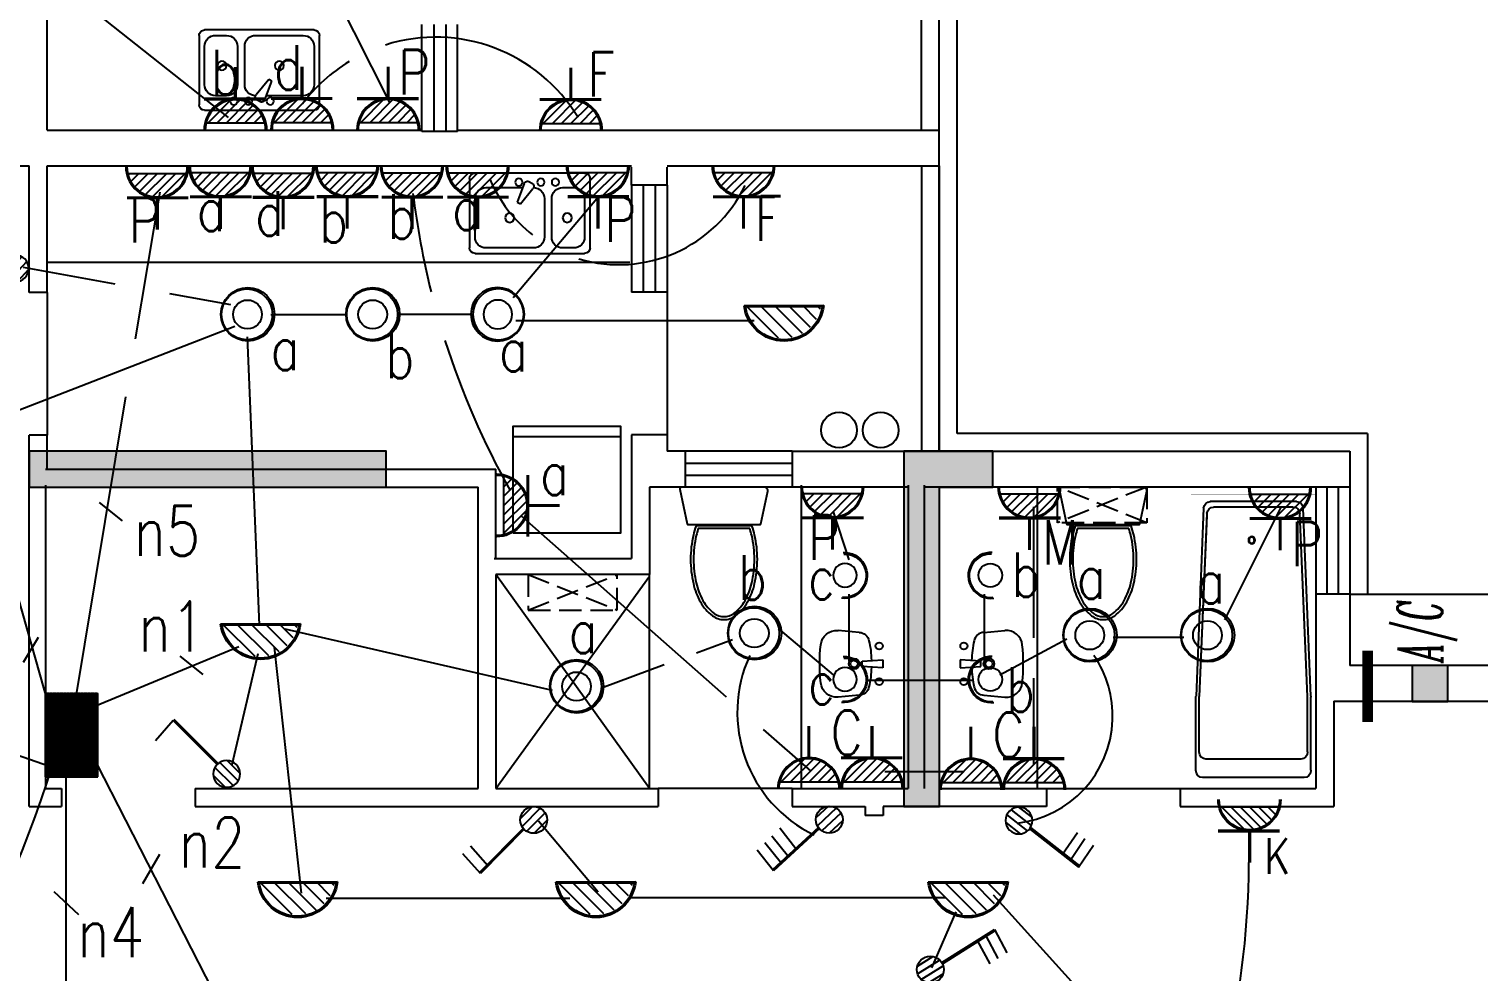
# Model space of a CAD drawing. Extents: x 45735 to 146968, y -75167 to -15767.
# Drawn here: x 112061 to 120187, y -44492 to -39208 of the extents above; entities that cross this region are included whole.
import ezdxf
from ezdxf.enums import TextEntityAlignment as Align

# ---------------------------------------------------------------- set-up
doc = ezdxf.new("R2010")
doc.units = 0
doc.header["$LTSCALE"] = 1000
doc.header["$MEASUREMENT"] = 0
doc.linetypes.add('DASH', pattern=[0.35, 0.25, -0.1])
doc.linetypes.add('DASHED_50', pattern=[0.375, 0.25, -0.125])
doc.layers.get('0').update_dxf_attribs({"linetype": 'CONTINUOUS'})
for name, color, linetype in [('D-1', 4, 'CONTINUOUS'), ('DJ', 4, 'CONTINUOUS'), ('KG1', 4, 'CONTINUOUS'), ('KT', 251, 'CONTINUOUS'), ('WALL', 7, 'CONTINUOUS'), ('WINDOW', 7, 'CONTINUOUS'), ('WINDOW_TEXT', 7, 'CONTINUOUS'), ('WIRE', 1, 'CONTINUOUS'), ('厨卫', 251, 'CONTINUOUS'), ('构造柱', 7, 'CONTINUOUS'), ('柱', 252, 'CONTINUOUS'), ('热水器', 252, 'CONTINUOUS'), ('空调位', 7, 'CONTINUOUS'), ('管道', 6, 'CONTINUOUS')]:
    doc.layers.add(name, color=color, linetype=linetype)
doc.styles.add('_HZTXT', font='txt.shx', dxfattribs={"width": 0.8, "bigfont": 'hztxt.shx'})
doc.styles.add('DIM_FONT', font='wcad.shx', dxfattribs={"width": 0.8})
doc.styles.add('ITALICC', font='italicc.shx', dxfattribs={"width": 0.6})
doc.styles.add('SIMPLEX', font='SIMPLEX.SHX')

# ---------------------------------------------------------------- blocks, each defined once
blk = doc.blocks.new('WC2')
for points in [[(210.5, 207.3, 0.354037), (206.6, 212.2), (24.2, 251, 0.477064), (0, 231.5), (0, -231.5, 0.477064), (12.1, -241.3), (206.6, -199.9, 0.354037), (210.5, -195)], [(218.2, 162.6), (218.2, -150.2, 0.033558), (268.9, -165.5, 0.056391), (405, -180.9, 0.056391), (541, -165.5, 0.070142), (644, -126.1, 0.106098), (721.4, -58.6, 0.162033), (743, 6.2, 0.162033), (721.4, 70.9, 0.106098), (644, 138.4, 0.070142), (541, 177.8, 0.056391), (405, 193.2, 0.056391), (268.9, 177.8, 0.033558)], [(232.4, 150.1), (232.4, -137.8, 0.027675), (272.6, -149.3, 0.056391), (405, -164.3, 0.056391), (537.3, -149.3, 0.070142), (636, -111.6, 0.106098), (708.2, -48.7, 0.162033), (726.4, 6.2, 0.162033), (708.2, 61, 0.106098), (636, 124, 0.070142), (537.3, 161.7, 0.056391), (405, 176.7, 0.056391), (272.6, 161.7, 0.027675)]]:
    blk.add_lwpolyline(points, format="xyb", close=True)
blk = doc.blocks.new('A32')
at = {"layer": 'DJ'}
blk.add_circle((710, -205), 88.3, dxfattribs=at)
for centre, radius, start, end in [((711, -199), 172, 177.5813, 6.8197), ((713, -201), 162, 178.5828, 5.126)]:
    blk.add_arc(centre, radius, start, end, dxfattribs=at)
blk = doc.blocks.new('RSQ')
at = {"layer": '热水器', "linetype": 'DASH', "ltscale": 0.5}
for p, q in [((-250, 0), (250, -200)), ((-250, -200), (250, 0))]:
    blk.add_line(p, q, dxfattribs=at)
blk.add_lwpolyline([(250, 0), (-250, 0), (-250, -200), (250, -200)], close=True, dxfattribs=at)
blk = doc.blocks.new('M_E10')
for p, q in [((-740, -70), (-740, -680)), ((-700, -30), (-302.2, -30)), ((-600, -50), (-300, -50)), ((-300, -50), (694.6, -95.9)), ((-297.8, -30.2), (724.3, -76.1)), ((-640, -90), (-640, -660)), ((730, -135.6), (730, -614.4)), ((760, -115.9), (760, -634.1)), ((-600, -700), (-300, -700)), ((694.6, -654.1), (-300, -700)), ((684.7, -654.2), (-300, -700)), ((724.3, -673.9), (-297.8, -719.8)), ((-700, -720), (-302.2, -720))]:
    blk.add_line(p, q)
at = {"const_width": 1.5}
for points in [[(-800, 0), (800, 0)], [(-800, -750), (-800, 0)], [(800, 0), (800, -750)], [(800, -750), (-800, -750)]]:
    blk.add_lwpolyline(points, dxfattribs=at)
for radius in [20, 16]:
    blk.add_circle((550, -385.5), radius)
for centre, start, end in [((-700, -70), 90, 180), ((-600, -90), 90, 180), ((-302.2, -70), 83.79655, 90), ((720, -115.9), 0, 83.79655), ((690, -135.6), 0, 83.36749), ((690, -614.4), 276.63251, 0), ((-700, -680), 180, 270), ((-600, -660), 180, 270), ((720, -634.1), 276.20345, 0), ((-302.2, -680), 270, 276.20345)]:
    blk.add_arc(centre, 40, start, end)
at = {"width": 0.8, "flags": 9}
for tag in ['XSIZE', 'YSIZE']:
    blk.add_attdef(tag, (0, 0), '', height=0.5, dxfattribs=at)
blk = doc.blocks.new('*X15')
at = {"color": 0}
for p, q in [((-273, -61), (-246, -34)), ((-244, -138), (-140, -34)), ((-198, -198), (-34, -34)), ((-138, -244), (71, -35)), ((-61, -273), (177, -35)), ((41, -277), (283, -36))]:
    blk.add_line(p, q, dxfattribs=at)
blk = doc.blocks.new('K2211')
for p, q in [((-2.94, -0.33), (2.94, -0.35)), ((-2.94, -0.43), (2.94, -0.45))]:
    blk.add_line(p, q)
for radius, start, end in [(2.96, 186.3827, 353.1593), (2.86, 186.615, 352.9271)]:
    blk.add_arc((0, 0), radius, start, end)
at = {"xscale": 0.0098684210526315, "yscale": 0.0098684210526315, "zscale": 0.0098684210526315}
blk.add_blockref('*X15', (0, 0), dxfattribs=at)
blk = doc.blocks.new('吸顶灯')
at = {"layer": 'DJ', "xscale": -76.03200000000001, "yscale": 76.03200000000001, "zscale": 76.03200000000001}
blk.add_blockref('K2211', (-108.6, 374.2), dxfattribs=at)
blk = doc.blocks.new('*X23')
at = {"color": 0}
for p, q in [((42.1112, 32.9931), (42.3612, 33.2431)), ((42.1113, 32.9949), (42.3594, 33.2431)), ((42.1113, 32.9967), (42.3577, 33.2431)), ((42.1113, 32.9984), (42.3559, 33.2431)), ((42.1113, 33.0002), (42.3541, 33.2431)), ((42.1113, 33.002), (42.3524, 33.2431)), ((42.1113, 33.0037), (42.3506, 33.2431)), ((42.1113, 33.0055), (42.3488, 33.2431)), ((42.1113, 33.0073), (42.3471, 33.2431)), ((42.1113, 33.009), (42.3453, 33.2431)), ((42.1113, 33.0108), (42.3435, 33.2431)), ((42.1113, 33.0126), (42.3418, 33.2431)), ((42.1113, 33.0143), (42.34, 33.2431)), ((42.1113, 33.0161), (42.3382, 33.2431)), ((42.1113, 33.0179), (42.3365, 33.2431)), ((42.1113, 33.0196), (42.3347, 33.2431)), ((42.1113, 33.0214), (42.3329, 33.2431)), ((42.1113, 33.0232), (42.3312, 33.2431)), ((42.1113, 33.0249), (42.3294, 33.2431)), ((42.1113, 33.0267), (42.3276, 33.2431)), ((42.1113, 33.0285), (42.3259, 33.2431)), ((42.1113, 33.0303), (42.3241, 33.2431)), ((42.1113, 33.032), (42.3223, 33.2431)), ((42.1113, 33.0338), (42.3206, 33.2431)), ((42.1113, 33.0356), (42.3188, 33.2431)), ((42.1113, 33.0373), (42.317, 33.2431)), ((42.1113, 33.0391), (42.3153, 33.2431)), ((42.1113, 33.0409), (42.3135, 33.2431)), ((42.1113, 33.0426), (42.3117, 33.2431)), ((42.1113, 33.0444), (42.31, 33.2431)), ((42.1113, 33.0462), (42.3082, 33.2431)), ((42.1113, 33.0479), (42.3064, 33.2431)), ((42.1113, 33.0497), (42.3046, 33.2431)), ((42.1113, 33.0515), (42.3029, 33.2431)), ((42.1113, 33.0532), (42.3011, 33.2431)), ((42.1113, 33.055), (42.2993, 33.2431)), ((42.1113, 33.0568), (42.2976, 33.2431)), ((42.1113, 33.0585), (42.2958, 33.2431)), ((42.1113, 33.0603), (42.294, 33.2431)), ((42.1113, 33.0621), (42.2923, 33.2431)), ((42.1113, 33.0638), (42.2905, 33.2431)), ((42.1113, 33.0656), (42.2887, 33.2431)), ((42.1113, 33.0674), (42.287, 33.2431)), ((42.1113, 33.0691), (42.2852, 33.2431)), ((42.1113, 33.0709), (42.2834, 33.2431)), ((42.1113, 33.0727), (42.2817, 33.2431)), ((42.1113, 33.0744), (42.2799, 33.2431)), ((42.1113, 33.0762), (42.2781, 33.2431)), ((42.1113, 33.078), (42.2764, 33.2431)), ((42.1113, 33.0797), (42.2746, 33.2431)), ((42.1113, 33.0815), (42.2728, 33.2431)), ((42.1113, 33.0833), (42.2711, 33.2431)), ((42.1113, 33.0851), (42.2693, 33.2431)), ((42.1113, 33.0868), (42.2675, 33.2431)), ((42.1113, 33.0886), (42.2658, 33.2431)), ((42.1113, 33.0904), (42.264, 33.2431)), ((42.1113, 33.0921), (42.2622, 33.2431)), ((42.1113, 33.0939), (42.2605, 33.2431)), ((42.1113, 33.0957), (42.2587, 33.2431)), ((42.1113, 33.0974), (42.2569, 33.2431)), ((42.1113, 33.0992), (42.2552, 33.2431)), ((42.1113, 33.101), (42.2534, 33.2431)), ((42.1113, 33.1027), (42.2516, 33.2431)), ((42.1113, 33.1045), (42.2498, 33.2431)), ((42.1113, 33.1063), (42.2481, 33.2431)), ((42.1113, 33.108), (42.2463, 33.2431)), ((42.1113, 33.1098), (42.2445, 33.2431)), ((42.1113, 33.1116), (42.2428, 33.2431)), ((42.1113, 33.1133), (42.241, 33.2431)), ((42.1113, 33.1151), (42.2392, 33.2431)), ((42.1113, 33.1169), (42.2375, 33.2431)), ((42.1113, 33.1186), (42.2357, 33.2431)), ((42.1113, 33.1204), (42.2339, 33.2431)), ((42.1113, 33.1222), (42.2322, 33.2431)), ((42.1113, 33.1239), (42.2304, 33.2431)), ((42.1113, 33.1257), (42.2286, 33.2431)), ((42.1113, 33.1275), (42.2269, 33.2431)), ((42.1113, 33.1292), (42.2251, 33.2431)), ((42.1113, 33.131), (42.2233, 33.2431)), ((42.1113, 33.1328), (42.2216, 33.2431)), ((42.1113, 33.1346), (42.2198, 33.2431)), ((42.1113, 33.1363), (42.218, 33.2431)), ((42.1113, 33.1381), (42.2163, 33.2431)), ((42.1113, 33.1399), (42.2145, 33.2431)), ((42.1113, 33.1416), (42.2127, 33.2431)), ((42.1113, 33.1434), (42.211, 33.2431)), ((42.1113, 33.1452), (42.2092, 33.2431)), ((42.1113, 33.1469), (42.2074, 33.2431)), ((42.1113, 33.1487), (42.2057, 33.2431)), ((42.1113, 33.1505), (42.2039, 33.2431)), ((42.1113, 33.1522), (42.2021, 33.2431)), ((42.1113, 33.154), (42.2004, 33.2431)), ((42.1113, 33.1558), (42.1986, 33.2431)), ((42.1113, 33.1575), (42.1968, 33.2431)), ((42.1113, 33.1593), (42.195, 33.2431)), ((42.1113, 33.1611), (42.1933, 33.2431)), ((42.1113, 33.1628), (42.1915, 33.2431)), ((42.1113, 33.1646), (42.1897, 33.2431)), ((42.1113, 33.1664), (42.188, 33.2431)), ((42.1113, 33.1681), (42.1862, 33.2431)), ((42.1113, 33.1699), (42.1844, 33.2431)), ((42.1113, 33.1717), (42.1827, 33.2431)), ((42.1113, 33.1734), (42.1809, 33.2431)), ((42.1113, 33.1752), (42.1791, 33.2431)), ((42.1113, 33.177), (42.1774, 33.2431)), ((42.1113, 33.1787), (42.1756, 33.2431)), ((42.1113, 33.1805), (42.1738, 33.2431)), ((42.1113, 33.1823), (42.1721, 33.2431)), ((42.1113, 33.184), (42.1703, 33.2431)), ((42.1113, 33.1858), (42.1685, 33.2431)), ((42.1113, 33.1876), (42.1668, 33.2431)), ((42.1113, 33.1894), (42.165, 33.2431)), ((42.1113, 33.1911), (42.1632, 33.2431)), ((42.1113, 33.1929), (42.1615, 33.2431)), ((42.1113, 33.1947), (42.1597, 33.2431)), ((42.1113, 33.1964), (42.1579, 33.2431)), ((42.1113, 33.1982), (42.1562, 33.2431)), ((42.1113, 33.2), (42.1544, 33.2431)), ((42.1113, 33.2017), (42.1526, 33.2431)), ((42.1113, 33.2035), (42.1509, 33.2431)), ((42.1113, 33.2053), (42.1491, 33.2431)), ((42.1113, 33.207), (42.1473, 33.2431)), ((42.1113, 33.2088), (42.1455, 33.2431)), ((42.1113, 33.2106), (42.1438, 33.2431)), ((42.1113, 33.2123), (42.142, 33.2431)), ((42.1113, 33.2141), (42.1402, 33.2431)), ((42.1113, 33.2159), (42.1385, 33.2431)), ((42.1113, 33.2176), (42.1367, 33.2431)), ((42.1113, 33.2194), (42.1349, 33.2431)), ((42.1113, 33.2212), (42.1332, 33.2431)), ((42.1113, 33.2229), (42.1314, 33.2431)), ((42.1113, 33.2247), (42.1296, 33.2431)), ((42.1113, 33.2265), (42.1279, 33.2431)), ((42.1113, 33.2282), (42.1261, 33.2431)), ((42.1113, 33.23), (42.1243, 33.2431)), ((42.1113, 33.2318), (42.1226, 33.2431)), ((42.1113, 33.2335), (42.1208, 33.2431)), ((42.1113, 33.2353), (42.119, 33.2431)), ((42.1113, 33.2371), (42.1173, 33.2431)), ((42.1113, 33.2388), (42.1155, 33.2431)), ((42.1113, 33.2406), (42.1137, 33.2431)), ((42.1113, 33.2424), (42.112, 33.2431)), ((42.113, 32.9931), (42.363, 33.2431)), ((42.1148, 32.9931), (42.3648, 33.2431)), ((42.1165, 32.9931), (42.3665, 33.2431)), ((42.1183, 32.9931), (42.3683, 33.2431)), ((42.1201, 32.9931), (42.3701, 33.2431)), ((42.1218, 32.9931), (42.3718, 33.2431)), ((42.1236, 32.9931), (42.3736, 33.2431)), ((42.1254, 32.9931), (42.3754, 33.2431)), ((42.1271, 32.9931), (42.3771, 33.2431)), ((42.1289, 32.9931), (42.3789, 33.2431)), ((42.1307, 32.9931), (42.3807, 33.2431)), ((42.1324, 32.9931), (42.3824, 33.2431)), ((42.1342, 32.9931), (42.3842, 33.2431)), ((42.136, 32.9931), (42.386, 33.2431)), ((42.1377, 32.9931), (42.3877, 33.2431)), ((42.1395, 32.9931), (42.3895, 33.2431)), ((42.1413, 32.9931), (42.3913, 33.2431)), ((42.143, 32.9931), (42.393, 33.2431)), ((42.1448, 32.9931), (42.3948, 33.2431)), ((42.1466, 32.9931), (42.3966, 33.2431)), ((42.1483, 32.9931), (42.3983, 33.2431)), ((42.1501, 32.9931), (42.4001, 33.2431)), ((42.1519, 32.9931), (42.4019, 33.2431)), ((42.1536, 32.9931), (42.4036, 33.2431)), ((42.1554, 32.9931), (42.4054, 33.2431)), ((42.1572, 32.9931), (42.4072, 33.2431)), ((42.1589, 32.9931), (42.4089, 33.2431)), ((42.1607, 32.9931), (42.4107, 33.2431)), ((42.1625, 32.9931), (42.4125, 33.2431)), ((42.1643, 32.9931), (42.4143, 33.2431)), ((42.166, 32.9931), (42.416, 33.2431)), ((42.1678, 32.9931), (42.4178, 33.2431)), ((42.1696, 32.9931), (42.4196, 33.2431)), ((42.1713, 32.9931), (42.4213, 33.2431)), ((42.1731, 32.9931), (42.4231, 33.2431)), ((42.1749, 32.9931), (42.4249, 33.2431)), ((42.1766, 32.9931), (42.4266, 33.2431)), ((42.1784, 32.9931), (42.4284, 33.2431)), ((42.1802, 32.9931), (42.4302, 33.2431)), ((42.1819, 32.9931), (42.4319, 33.2431)), ((42.1837, 32.9931), (42.4337, 33.2431)), ((42.1855, 32.9931), (42.4355, 33.2431)), ((42.1872, 32.9931), (42.4372, 33.2431)), ((42.189, 32.9931), (42.439, 33.2431)), ((42.1908, 32.9931), (42.4408, 33.2431)), ((42.1925, 32.9931), (42.4425, 33.2431)), ((42.1943, 32.9931), (42.4443, 33.2431)), ((42.1961, 32.9931), (42.4461, 33.2431)), ((42.1978, 32.9931), (42.4478, 33.2431)), ((42.1996, 32.9931), (42.4496, 33.2431)), ((42.2014, 32.9931), (42.4514, 33.2431)), ((42.2031, 32.9931), (42.4531, 33.2431)), ((42.2049, 32.9931), (42.4549, 33.2431)), ((42.2067, 32.9931), (42.4567, 33.2431)), ((42.2084, 32.9931), (42.4584, 33.2431)), ((42.2102, 32.9931), (42.4602, 33.2431)), ((42.212, 32.9931), (42.462, 33.2431)), ((42.2137, 32.9931), (42.4637, 33.2431)), ((42.2155, 32.9931), (42.4655, 33.2431)), ((42.2173, 32.9931), (42.4673, 33.2431)), ((42.2191, 32.9931), (42.4691, 33.2431)), ((42.2208, 32.9931), (42.4708, 33.2431)), ((42.2226, 32.9931), (42.4726, 33.2431)), ((42.2244, 32.9931), (42.4744, 33.2431)), ((42.2261, 32.9931), (42.4761, 33.2431)), ((42.2279, 32.9931), (42.4779, 33.2431)), ((42.2297, 32.9931), (42.4797, 33.2431)), ((42.2314, 32.9931), (42.4814, 33.2431)), ((42.2332, 32.9931), (42.4832, 33.2431)), ((42.235, 32.9931), (42.485, 33.2431)), ((42.2367, 32.9931), (42.4867, 33.2431)), ((42.2385, 32.9931), (42.4885, 33.2431)), ((42.2403, 32.9931), (42.4903, 33.2431)), ((42.242, 32.9931), (42.492, 33.2431)), ((42.2438, 32.9931), (42.4938, 33.2431)), ((42.2456, 32.9931), (42.4956, 33.2431)), ((42.2473, 32.9931), (42.4973, 33.2431)), ((42.2491, 32.9931), (42.4991, 33.2431)), ((42.2509, 32.9931), (42.5009, 33.2431)), ((42.2526, 32.9931), (42.5026, 33.2431)), ((42.2544, 32.9931), (42.5044, 33.2431)), ((42.2562, 32.9931), (42.5062, 33.2431)), ((42.2579, 32.9931), (42.5079, 33.2431)), ((42.2597, 32.9931), (42.5097, 33.2431)), ((42.2615, 32.9931), (42.5113, 33.2429)), ((42.2632, 32.9931), (42.5113, 33.2411)), ((42.265, 32.9931), (42.5113, 33.2393)), ((42.2668, 32.9931), (42.5113, 33.2376)), ((42.2685, 32.9931), (42.5113, 33.2358)), ((42.2703, 32.9931), (42.5113, 33.234)), ((42.2721, 32.9931), (42.5113, 33.2323)), ((42.2739, 32.9931), (42.5113, 33.2305)), ((42.2756, 32.9931), (42.5113, 33.2287)), ((42.2774, 32.9931), (42.5113, 33.227)), ((42.2792, 32.9931), (42.5113, 33.2252)), ((42.2809, 32.9931), (42.5113, 33.2234)), ((42.2827, 32.9931), (42.5113, 33.2217)), ((42.2845, 32.9931), (42.5113, 33.2199)), ((42.2862, 32.9931), (42.5113, 33.2181)), ((42.288, 32.9931), (42.5113, 33.2164)), ((42.2898, 32.9931), (42.5113, 33.2146)), ((42.2915, 32.9931), (42.5113, 33.2128)), ((42.2933, 32.9931), (42.5113, 33.211)), ((42.2951, 32.9931), (42.5113, 33.2093)), ((42.2968, 32.9931), (42.5113, 33.2075)), ((42.2986, 32.9931), (42.5113, 33.2057)), ((42.3004, 32.9931), (42.5113, 33.204)), ((42.3021, 32.9931), (42.5113, 33.2022)), ((42.3039, 32.9931), (42.5113, 33.2004)), ((42.3057, 32.9931), (42.5113, 33.1987)), ((42.3074, 32.9931), (42.5113, 33.1969)), ((42.3092, 32.9931), (42.5113, 33.1951)), ((42.311, 32.9931), (42.5113, 33.1934)), ((42.3127, 32.9931), (42.5113, 33.1916)), ((42.3145, 32.9931), (42.5113, 33.1898)), ((42.3163, 32.9931), (42.5113, 33.1881)), ((42.318, 32.9931), (42.5113, 33.1863)), ((42.3198, 32.9931), (42.5113, 33.1845)), ((42.3216, 32.9931), (42.5113, 33.1828)), ((42.3233, 32.9931), (42.5113, 33.181)), ((42.3251, 32.9931), (42.5113, 33.1792)), ((42.3269, 32.9931), (42.5113, 33.1775)), ((42.3287, 32.9931), (42.5113, 33.1757)), ((42.3304, 32.9931), (42.5113, 33.1739)), ((42.3322, 32.9931), (42.5113, 33.1722)), ((42.334, 32.9931), (42.5113, 33.1704)), ((42.3357, 32.9931), (42.5113, 33.1686)), ((42.3375, 32.9931), (42.5113, 33.1669)), ((42.3393, 32.9931), (42.5113, 33.1651)), ((42.341, 32.9931), (42.5113, 33.1633)), ((42.3428, 32.9931), (42.5113, 33.1616)), ((42.3446, 32.9931), (42.5113, 33.1598)), ((42.3463, 32.9931), (42.5113, 33.158)), ((42.3481, 32.9931), (42.5113, 33.1562)), ((42.3499, 32.9931), (42.5113, 33.1545)), ((42.3516, 32.9931), (42.5113, 33.1527)), ((42.3534, 32.9931), (42.5113, 33.1509)), ((42.3552, 32.9931), (42.5113, 33.1492)), ((42.3569, 32.9931), (42.5113, 33.1474)), ((42.3587, 32.9931), (42.5113, 33.1456)), ((42.3605, 32.9931), (42.5113, 33.1439)), ((42.3622, 32.9931), (42.5113, 33.1421)), ((42.364, 32.9931), (42.5113, 33.1403)), ((42.3658, 32.9931), (42.5113, 33.1386)), ((42.3675, 32.9931), (42.5113, 33.1368)), ((42.3693, 32.9931), (42.5113, 33.135)), ((42.3711, 32.9931), (42.5113, 33.1333)), ((42.3728, 32.9931), (42.5113, 33.1315)), ((42.3746, 32.9931), (42.5113, 33.1297)), ((42.3764, 32.9931), (42.5113, 33.128)), ((42.3782, 32.9931), (42.5113, 33.1262)), ((42.3799, 32.9931), (42.5113, 33.1244)), ((42.3817, 32.9931), (42.5113, 33.1227)), ((42.3835, 32.9931), (42.5113, 33.1209)), ((42.3852, 32.9931), (42.5113, 33.1191)), ((42.387, 32.9931), (42.5113, 33.1174)), ((42.3888, 32.9931), (42.5113, 33.1156)), ((42.3905, 32.9931), (42.5113, 33.1138)), ((42.3923, 32.9931), (42.5113, 33.1121)), ((42.3941, 32.9931), (42.5113, 33.1103)), ((42.3958, 32.9931), (42.5113, 33.1085)), ((42.3976, 32.9931), (42.5113, 33.1068)), ((42.3994, 32.9931), (42.5113, 33.105)), ((42.4011, 32.9931), (42.5113, 33.1032)), ((42.4029, 32.9931), (42.5113, 33.1014)), ((42.4047, 32.9931), (42.5113, 33.0997)), ((42.4064, 32.9931), (42.5113, 33.0979)), ((42.4082, 32.9931), (42.5113, 33.0961)), ((42.41, 32.9931), (42.5113, 33.0944)), ((42.4117, 32.9931), (42.5113, 33.0926)), ((42.4135, 32.9931), (42.5113, 33.0908)), ((42.4153, 32.9931), (42.5113, 33.0891)), ((42.417, 32.9931), (42.5113, 33.0873)), ((42.4188, 32.9931), (42.5113, 33.0855)), ((42.4206, 32.9931), (42.5113, 33.0838)), ((42.4223, 32.9931), (42.5113, 33.082)), ((42.4241, 32.9931), (42.5113, 33.0802)), ((42.4259, 32.9931), (42.5113, 33.0785)), ((42.4276, 32.9931), (42.5113, 33.0767)), ((42.4294, 32.9931), (42.5113, 33.0749)), ((42.4312, 32.9931), (42.5113, 33.0732)), ((42.433, 32.9931), (42.5113, 33.0714)), ((42.4347, 32.9931), (42.5113, 33.0696)), ((42.4365, 32.9931), (42.5113, 33.0679)), ((42.4383, 32.9931), (42.5113, 33.0661)), ((42.44, 32.9931), (42.5113, 33.0643)), ((42.4418, 32.9931), (42.5113, 33.0626)), ((42.4436, 32.9931), (42.5113, 33.0608)), ((42.4453, 32.9931), (42.5113, 33.059)), ((42.4471, 32.9931), (42.5113, 33.0573)), ((42.4489, 32.9931), (42.5113, 33.0555)), ((42.4506, 32.9931), (42.5113, 33.0537)), ((42.4524, 32.9931), (42.5113, 33.0519)), ((42.4542, 32.9931), (42.5113, 33.0502)), ((42.4559, 32.9931), (42.5113, 33.0484)), ((42.4577, 32.9931), (42.5113, 33.0466)), ((42.4595, 32.9931), (42.5113, 33.0449)), ((42.4612, 32.9931), (42.5113, 33.0431)), ((42.463, 32.9931), (42.5113, 33.0413)), ((42.4648, 32.9931), (42.5113, 33.0396)), ((42.4665, 32.9931), (42.5113, 33.0378)), ((42.4683, 32.9931), (42.5113, 33.036)), ((42.4701, 32.9931), (42.5113, 33.0343)), ((42.4718, 32.9931), (42.5113, 33.0325)), ((42.4736, 32.9931), (42.5113, 33.0307)), ((42.4754, 32.9931), (42.5113, 33.029)), ((42.4771, 32.9931), (42.5113, 33.0272)), ((42.4789, 32.9931), (42.5113, 33.0254)), ((42.4807, 32.9931), (42.5113, 33.0237)), ((42.4824, 32.9931), (42.5113, 33.0219)), ((42.4842, 32.9931), (42.5113, 33.0201)), ((42.486, 32.9931), (42.5113, 33.0184)), ((42.4878, 32.9931), (42.5113, 33.0166)), ((42.4895, 32.9931), (42.5113, 33.0148)), ((42.4913, 32.9931), (42.5113, 33.0131)), ((42.4931, 32.9931), (42.5113, 33.0113)), ((42.4948, 32.9931), (42.5113, 33.0095)), ((42.4966, 32.9931), (42.5113, 33.0078)), ((42.4984, 32.9931), (42.5113, 33.006)), ((42.5001, 32.9931), (42.5113, 33.0042)), ((42.5019, 32.9931), (42.5113, 33.0025)), ((42.5037, 32.9931), (42.5113, 33.0007)), ((42.5054, 32.9931), (42.5113, 32.9989)), ((42.5072, 32.9931), (42.5113, 32.9971)), ((42.509, 32.9931), (42.5113, 32.9954))]:
    blk.add_line(p, q, dxfattribs=at)
blk = doc.blocks.new('A8')
at = {"layer": 'DJ'}
for p, q in [((390, -308), (1326, -308)), ((390, -308), (390, -893)), ((1326, -308), (1326, -893)), ((390, -893), (1326, -893))]:
    blk.add_line(p, q, dxfattribs=at)
blk.add_solid([(390, -893), (390, -308), (1326, -893), (1326, -308)], dxfattribs=at)
at = {"layer": 'DJ', "xscale": 2340, "yscale": 2340, "zscale": 2340}
blk.add_blockref('*X23', (-98150, -78097), dxfattribs=at)
blk = doc.blocks.new('配电箱')
at = {"layer": 'DJ', "xscale": 0.5, "yscale": 0.5, "zscale": 0.5, "rotation": 180}
blk.add_blockref('A8', (379.9, -625.6), dxfattribs=at)
blk = doc.blocks.new('*X30')
at = {"color": 0}
for p, q in [((-100, 254), (-4, 350)), ((-85, 198), (52, 335)), ((-49, 163), (87, 299)), ((9, 150), (100, 241))]:
    blk.add_line(p, q, dxfattribs=at)
blk = doc.blocks.new('K2362')
for p, q in [((0.7, 1.68), (3.94, 4.92)), ((0.77, 1.61), (4.01, 4.85)), ((3.38, 4.36), (4.66, 2.9)), ((3.94, 4.92), (5.22, 3.46))]:
    blk.add_line(p, q)
blk.add_circle((0, 0.99), 0.987)
at = {"xscale": 0.0098684210526315, "yscale": 0.0098684210526315, "zscale": 0.0098684210526315}
blk.add_blockref('*X30', (0, -1.48), dxfattribs=at)
blk = doc.blocks.new('双极开关')
at = {"layer": 'DJ', "xscale": 76.142592, "yscale": 76.142592, "zscale": 76.142592}
blk.add_blockref('K2362', (-256.8, -41.2), dxfattribs=at)
blk = doc.blocks.new('*X27')
at = {"color": 0}
for p, q in [((-100, 254), (-4, 350)), ((-85, 198), (52, 335)), ((-49, 163), (87, 299)), ((9, 150), (100, 241))]:
    blk.add_line(p, q, dxfattribs=at)
blk = doc.blocks.new('K2361')
for p, q in [((0.63, 1.76), (3.86, 4.99)), ((0.7, 1.68), (3.94, 4.92)), ((3.94, 4.92), (5.24, 3.43))]:
    blk.add_line(p, q)
blk.add_circle((0, 0.99), 0.987)
at = {"xscale": 0.0098684210526315, "yscale": 0.0098684210526315, "zscale": 0.0098684210526315}
blk.add_blockref('*X27', (0, -1.48), dxfattribs=at)
blk = doc.blocks.new('单极开关')
at = {"layer": 'DJ', "xscale": -76.142592, "yscale": 76.142592, "zscale": 76.142592, "rotation": 180.0000000000094}
blk.add_blockref('K2361', (-170.4, 89.8), dxfattribs=at)
blk = doc.blocks.new('1')
at = {"layer": 'D-1'}
blk.add_circle((-9.3, -35), 80.7, dxfattribs=at)
at = {"layer": 'KG1'}
for centre, radius in [((-8.1, -34.4), 150), ((-12.5, -34.9), 142.5)]:
    blk.add_circle(centre, radius, dxfattribs=at)
blk = doc.blocks.new('*X18')
at = {"color": 0}
for p, q in [((-263, -529), (-33, -299)), ((-229, -406), (-188, -365)), ((-175, -529), (53, -301)), ((-87, -529), (121, -321)), ((2, -529), (178, -353)), ((90, -529), (224, -394)), ((179, -529), (262, -445)), ((267, -529), (289, -507))]:
    blk.add_line(p, q, dxfattribs=at)
blk = doc.blocks.new('K2303')
for p, q in [((-0.03, -2.63), (-0.03, 0.03)), ((0.07, -2.63), (0.07, 0.03)), ((-2.57, -4.69), (2.62, -4.69))]:
    blk.add_line(p, q)
for radius in [2.66, 2.56]:
    blk.add_arc((0.02, -5.3), radius, 0, 180)
at = {"xscale": 0.00888157894736835, "yscale": 0.00888157894736835, "zscale": 0.00888157894736835}
blk.add_blockref('*X18', (0, 0), dxfattribs=at)
blk = doc.blocks.new('*X20')
at = {"color": 0}
for p, q in [((-263, -529), (-33, -299)), ((-229, -406), (-188, -365)), ((-175, -529), (53, -301)), ((-87, -529), (121, -321)), ((2, -529), (178, -353)), ((90, -529), (224, -394)), ((179, -529), (262, -445)), ((267, -529), (289, -507))]:
    blk.add_line(p, q, dxfattribs=at)
blk = doc.blocks.new('K2307')
for p, q in [((-0.03, -2.63), (-0.03, 0.03)), ((0.07, -2.63), (0.07, 0.03)), ((-2.62, -2.6), (2.57, -2.6)), ((-2.62, -2.7), (2.57, -2.7)), ((-2.57, -4.69), (2.62, -4.69))]:
    blk.add_line(p, q)
for radius in [2.66, 2.56]:
    blk.add_arc((0.02, -5.3), radius, 0, 180)
at = {"xscale": 0.00888157894736835, "yscale": 0.00888157894736835, "zscale": 0.00888157894736835}
blk.add_blockref('*X20', (0, 0), dxfattribs=at)
blk = doc.blocks.new('插座')
at = {"layer": 'DJ', "xscale": 66.096, "yscale": 66.096, "zscale": 66.096, "rotation": 270}
for name, p in [('K2303', (-175.4, 269.9)), ('K2307', (-174.7, -84.1))]:
    blk.add_blockref(name, p, dxfattribs=at)
blk = doc.blocks.new('*X37')
at = {"color": 0}
for p, q in [((-100, 254), (-4, 350)), ((-85, 198), (52, 335)), ((-49, 163), (87, 299)), ((9, 150), (100, 241))]:
    blk.add_line(p, q, dxfattribs=at)
blk = doc.blocks.new('K2363')
for p, q in [((0.7, 1.68), (3.94, 4.92)), ((0.77, 1.61), (4.01, 4.85)), ((3.38, 4.36), (4.66, 2.9)), ((3.94, 4.92), (5.22, 3.46)), ((2.89, 3.85), (4.17, 2.38))]:
    blk.add_line(p, q)
blk.add_circle((0, 0.99), 0.987)
at = {"xscale": 0.0098684210526315, "yscale": 0.0098684210526315, "zscale": 0.0098684210526315}
blk.add_blockref('*X37', (0, -1.48), dxfattribs=at)
blk = doc.blocks.new('A$C7D561DB7')
at = {"layer": 'DJ', "xscale": 76.142592, "yscale": 76.142592, "zscale": 76.142592}
blk.add_blockref('K2363', (75.1, 0), dxfattribs=at)
blk = doc.blocks.new('A$C38657A69')
at = {"layer": 'WIRE', "xscale": -1, "rotation": 85.80993442873107}
blk.add_blockref('A$C7D561DB7', (401.2, 451.8), dxfattribs=at)
blk = doc.blocks.new('11')
at = {"layer": 'DJ'}
blk.add_line((36.8, 164), (140.3, 60.6), dxfattribs=at)
at = {"layer": 'WIRE', "rotation": 359.6173720764896}
blk.add_blockref('A$C38657A69', (-101.3, -49.6), dxfattribs=at)
blk = doc.blocks.new('A$C57C41BBE')
at = {"layer": 'WIRE', "rotation": 276.9577237486759}
blk.add_blockref('11', (49.6, 255.3), dxfattribs=at)
blk = doc.blocks.new('A$C306B6713')
at = {"layer": 'WIRE', "xscale": -1, "rotation": 346.7233342377823}
blk.add_blockref('A$C38657A69', (299.3, -23.9), dxfattribs=at)
blk = doc.blocks.new('M_E29JIV')
at = {"color": 0, "linetype": 'ByBlock'}
for p, q in [((30.7, 337.5), (419.3, 337.5)), ((0, -306.8), (0, 306.8)), ((81.8, 245.5), (81.8, 40)), ((358, 306.8), (143.2, 306.8)), ((419.3, -20.5), (419.3, 245.5)), ((450, 306.8), (450, -306.8)), ((48.4, 2), (56.6, -12.3)), ((58.9, 31.4), (162.5, 70.2)), ((172.8, 52.5), (87.3, -17.8)), ((162.5, 70.2), (172.8, 52.5)), ((143.2, -81.8), (358, -81.8)), ((358, -122.7), (143.2, -122.7)), ((81.8, -184.1), (81.8, -245.5)), ((419.3, -245.5), (419.3, -184.1)), ((143.2, -306.8), (358, -306.8)), ((419.3, -337.5), (30.7, -337.5))]:
    blk.add_line(p, q, dxfattribs=at)
for centre, radius in [((51.1, 61.4), 20.5), ((250.6, 112.5), 25.6), ((51.1, -61.4), 20.5), ((51.1, -143.2), 20.5), ((250.6, -209.7), 25.6)]:
    blk.add_circle(centre, radius, dxfattribs=at)
for centre, radius, start, end in [((30.7, 306.8), 30.7, 90, 180), ((419.3, 306.8), 30.7, 0, 90), ((143.2, 245.5), 61.4, 90, 180), ((358, 245.5), 61.4, 0, 90), ((66.1, 12.3), 20.5, 110.53768, 210), ((74.3, -2), 20.5, 210, 309.46232), ((143.2, -20.5), 61.4, 180, 270), ((358, -20.5), 61.4, 270, 0), ((143.2, -184.1), 61.4, 90, 180), ((358, -184.1), 61.4, 0, 90), ((30.7, -306.8), 30.7, 180, 270), ((143.2, -245.5), 61.4, 180, 270), ((358, -245.5), 61.4, 270, 0), ((419.3, -306.8), 30.7, 270, 0)]:
    blk.add_arc(centre, radius, start, end, dxfattribs=at)
at = {"style": 'DIM_FONT', "width": 0.8, "flags": 9}
for tag in ['XSIZE', 'YSIZE']:
    blk.add_attdef(tag, (0, 0), '', height=0.5, dxfattribs=at)
blk = doc.blocks.new('_WBLK')
for p, q in [((-0.5, 0.5), (0.5, 0.5)), ((0.5, 0.167), (-0.5, 0.167)), ((0.5, -0.167), (-0.5, -0.167)), ((-0.5, -0.5), (0.5, -0.5))]:
    blk.add_line(p, q)
at = {"layer": 'WINDOW_TEXT', "style": 'SIMPLEX', "flags": 9}
blk.add_attdef('A', text='', height=1, dxfattribs=at).set_placement((0, 1.5), align=Align.MIDDLE)

msp = doc.modelspace()

# ---------------------------------------------------------------- hatches: boundary and pattern name
at = {"layer": '构造柱'}
msp.add_hatch(color=256, dxfattribs=at).paths.add_polyline_path([(119812.6, -42975.5), (120012.6, -42975.5), (120012.6, -42775.5), (119812.6, -42775.5)])
at = {"layer": '柱'}
h = msp.add_hatch(color=256, dxfattribs=at)
h.paths.add_polyline_path([(105162.6, -39974.5), (105162.6, -39774.5), (105862.6, -39774.5), (105862.6, -42174.5), (105062.6, -42174.5), (105062.6, -41974.5), (105662.6, -41974.5), (105662.6, -39974.5)])
h.paths.add_polyline_path([(92062.6, -42774.5), (91562.6, -42774.5), (91562.6, -44374.5), (91762.6, -44374.5), (91762.6, -42974.5), (92062.6, -42974.5)])
h.paths.add_polyline_path([(91562.6, -46274.5), (91762.6, -46274.5), (91762.6, -48074.5), (92212.6, -48074.5), (92212.6, -48274.5), (91562.6, -48274.5)])
h.paths.add_polyline_path([(88962.6, -36574.5), (89162.6, -36574.5), (89162.6, -38174.5), (89462.6, -38174.5), (89462.6, -38374.5), (88962.6, -38374.5)])
h.paths.add_polyline_path([(89462.6, -28974.5), (88962.6, -28974.5), (88962.6, -31974.5), (89162.6, -31974.5), (89162.6, -29174.5), (89462.6, -29174.5)])
h.paths.add_polyline_path([(94762.6, -48074.5), (94762.6, -48274.5), (96162.6, -48274.5), (96162.6, -48074.5), (95462.6, -48074.5), (95462.6, -47274.5), (95262.6, -47274.5), (95262.6, -48074.5)])
h.paths.add_polyline_path([(95562.6, -41574.5), (96062.6, -41574.5), (96062.6, -43564.5), (95862.6, -43564.5), (95862.6, -41774.5), (95562.6, -41774.5)])
h.paths.add_polyline_path([(100762.6, -47174.5), (100962.6, -47174.5), (100962.6, -48774.5), (100762.6, -48774.5)])
h.paths.add_polyline_path([(105062.6, -46774.5), (105262.6, -46774.5), (105262.6, -48774.5), (105062.6, -48774.5)])
h.paths.add_polyline_path([(100962.6, -41574.5), (100962.6, -41774.5), (98962.6, -41774.5), (98962.6, -41574.5)])
h.paths.add_polyline_path([(104062.6, -39974.5), (104062.6, -39774.5), (103362.6, -39774.5), (103362.6, -42174.5), (104162.6, -42174.5), (104162.6, -41974.5), (103562.6, -41974.5), (103562.6, -39974.5)])
h.paths.add_polyline_path([(103562.6, -39974.5), (103562.6, -41974.5)], flags=16)
h.paths.add_polyline_path([(96762.6, -35574.5), (96762.6, -35374.5), (99062.6, -35374.5), (99062.6, -35574.5)])
h.paths.add_polyline_path([(92762.6, -35624.5), (92762.6, -35374.5), (94162.6, -35374.5), (94162.6, -35624.5)])
h.paths.add_polyline_path([(95262.6, -38374.5), (95262.6, -38174.5), (97262.6, -38174.5), (97262.6, -38374.5)])
h.paths.add_polyline_path([(92362.6, -28974.5), (93062.6, -28974.5), (93062.6, -30274.5), (93062.6, -30474.5), (92862.6, -30474.5), (92862.6, -29174.5), (92362.6, -29174.5)])
h.paths.add_polyline_path([(105062.6, -34574.5), (105262.6, -34574.5), (105262.6, -35574.5), (103962.6, -35574.5), (103962.6, -35374.5), (105062.6, -35374.5)])
h.paths.add_polyline_path([(98862.6, -31574.5), (99062.6, -31574.5), (99062.6, -27574.5), (98862.6, -27574.5)])
h.paths.add_polyline_path([(105062.6, -30974.5), (105262.6, -30974.5), (105262.6, -27574.5), (105062.6, -27574.5)])
h.paths.add_polyline_path([(120262.6, -35624.5), (120262.6, -35374.5), (118862.6, -35374.5), (118862.6, -35624.5)])
h.paths.add_polyline_path([(112062.6, -41574.5), (112062.6, -41774.5), (114062.6, -41774.5), (114062.6, -41574.5)])
h.paths.add_polyline_path([(107962.6, -46774.5), (107762.6, -46774.5), (107762.6, -48774.5), (107962.6, -48774.5)])
h.paths.add_polyline_path([(112262.6, -47174.5), (112062.6, -47174.5), (112062.6, -48774.5), (112262.6, -48774.5)])
h.paths.add_polyline_path([(108962.6, -39974.5), (108962.6, -39774.5), (109662.6, -39774.5), (109662.6, -42174.5), (108862.6, -42174.5), (108862.6, -41974.5), (109462.6, -41974.5), (109462.6, -39974.5)])
h.paths.add_polyline_path([(107862.6, -39974.5), (107862.6, -39774.5), (107162.6, -39774.5), (107162.6, -42174.5), (107962.6, -42174.5), (107962.6, -41974.5), (107362.6, -41974.5), (107362.6, -39974.5)])
h.paths.add_polyline_path([(109462.6, -39974.5), (109462.6, -41974.5)], flags=16)
h.paths.add_polyline_path([(118262.6, -48074.5), (118262.6, -48274.5), (116862.6, -48274.5), (116862.6, -48074.5), (117562.6, -48074.5), (117562.6, -47274.5), (117762.6, -47274.5), (117762.6, -48074.5)])
h.paths.add_polyline_path([(117462.6, -41574.5), (116962.6, -41574.5), (116962.6, -43564.5), (117162.6, -43564.5), (117162.6, -41774.5), (117462.6, -41774.5)])
h.paths.add_polyline_path([(107962.6, -34574.5), (107762.6, -34574.5), (107762.6, -35574.5), (109062.6, -35574.5), (109062.6, -35374.5), (107962.6, -35374.5)])
h.paths.add_polyline_path([(107962.6, -30974.5), (107762.6, -30974.5), (107762.6, -27574.5), (107962.6, -27574.5)])
h.paths.add_polyline_path([(116262.6, -35574.5), (116262.6, -35374.5), (113962.6, -35374.5), (113962.6, -35574.5)])
h.paths.add_polyline_path([(117762.6, -38374.5), (117762.6, -38174.5), (115762.6, -38174.5), (115762.6, -38374.5)])
h.paths.add_polyline_path([(114162.6, -31574.5), (113962.6, -31574.5), (113962.6, -27574.5), (114162.6, -27574.5)])
h.paths.add_polyline_path([(121462.6, -46274.5), (121262.6, -46274.5), (121262.6, -48074.5), (120812.6, -48074.5), (120812.6, -48274.5), (121462.6, -48274.5)])
h.paths.add_polyline_path([(120962.6, -42774.5), (121462.6, -42774.5), (121462.6, -44374.5), (121262.6, -44374.5), (121262.6, -42974.5), (120962.6, -42974.5)])
h.paths.add_polyline_path([(124062.6, -36574.5), (123862.6, -36574.5), (123862.6, -38174.5), (123562.6, -38174.5), (123562.6, -38374.5), (124062.6, -38374.5)])
h.paths.add_polyline_path([(120662.6, -28974.5), (119962.6, -28974.5), (119962.6, -30274.5), (119962.6, -30474.5), (120162.6, -30474.5), (120162.6, -29174.5), (120662.6, -29174.5)])
h.paths.add_polyline_path([(123562.6, -28974.5), (124062.6, -28974.5), (124062.6, -31974.5), (123862.6, -31974.5), (123862.6, -29174.5), (123562.6, -29174.5)])

# ---------------------------------------------------------------- linework, layer by layer
for p, q in [((116337.6, -41574.5), (115637.6, -41574.5)), ((115737.6, -41641.1), (116337.6, -41641.1)), ((115737.6, -41707.8), (116337.6, -41707.8)), ((116337.6, -41774.5), (115737.6, -41774.5)), ((119272.6, -41774.5), (119272.6, -42374.5)), ((119335.9, -42374.5), (119335.9, -41774.5)), ((119399.2, -42374.5), (119399.2, -41774.5)), ((119462.6, -41774.5), (119462.6, -42374.5))]:
    msp.add_line(p, q)
at = {"layer": 'DJ'}
for p, q in [((112585.9, -41964.5), (112456.9, -41861)), ((112029.7, -42755.5), (112114.4, -42615.4)), ((113037.3, -42825.5), (112908.3, -42722)), ((112698.8, -43996.9), (112793.9, -43832.1)), ((112341.2, -44171), (112202.1, -44043.6))]:
    msp.add_line(p, q, dxfattribs=at)
at = {"layer": 'DJ', "linetype": 'DASHED_50', "ltscale": 1000}
msp.add_line((111651.1, -43156.7), (112175.3, -43338.2), dxfattribs=at)
at = {"layer": 'KT', "const_width": 60}
msp.add_lwpolyline([(119562.6, -42691.8), (119562.6, -43091.8)], dxfattribs=at)
at = {"layer": 'WALL'}
for p, q in [((112162.6, -39774.5), (112162.6, -36874.5)), ((112162.6, -39774.5), (114262.6, -39774.5)), ((114462.6, -39783.1), (114262.6, -39783.1)), ((114462.6, -39774.5), (117162.2, -39774.5)), ((117162.2, -39974.5), (117162.2, -39774.5)), ((110752.6, -39974.5), (112062.6, -39974.5)), ((112062.6, -40684.5), (112062.6, -39974.5)), ((112162.6, -39974.5), (115437.6, -39974.5)), ((112162.6, -40684.5), (112162.6, -39974.5)), ((115637.6, -39974.5), (117162.2, -39974.5)), ((115437.6, -40083.1), (115437.6, -39983.1)), ((115637.6, -40083.1), (115637.6, -39983.1)), ((115637.6, -40083.1), (115437.6, -40083.1)), ((112162.6, -40684.5), (112062.6, -40684.5)), ((115637.6, -40683.1), (115437.6, -40683.1)), ((115637.6, -40683.1), (115437.6, -40683.1)), ((112062.6, -43564.5), (112062.6, -41484.5)), ((112162.6, -41484.5), (112062.6, -41484.5)), ((112162.6, -41674.5), (112162.6, -41484.5)), ((115437.6, -41483.1), (115437.6, -42174.5)), ((115637.6, -41483.1), (115437.6, -41483.1)), ((115637.6, -41483.1), (115637.6, -41574.5)), ((115737.6, -41574.5), (115737.6, -41774.5)), ((116337.6, -41574.5), (119462.6, -41574.5)), ((116337.6, -41574.5), (118037.6, -41574.5)), ((116337.6, -41574.5), (116337.6, -41774.5)), ((119462.6, -41574.5), (119462.6, -41774.5)), ((112152.6, -41674.5), (114677.6, -41674.5)), ((114677.6, -42174.5), (114677.6, -41674.5)), ((112152.6, -41764.5), (112152.6, -43464.5)), ((116987.2, -41764.5), (116987.2, -43464.5)), ((116987.2, -41764.5), (116987.2, -43464.5)), ((117077.2, -41764.5), (117077.2, -43464.5)), ((112152.6, -41774.5), (114577.6, -41774.5)), ((114577.6, -43464.5), (114577.6, -41774.5)), ((115537.6, -41774.5), (115537.6, -42264.5)), ((115737.6, -41774.5), (115537.6, -41774.5)), ((116987.2, -41774.5), (116337.6, -41774.5)), ((119272.6, -41774.5), (117077.2, -41774.5)), ((119462.6, -41774.5), (119272.6, -41774.5)), ((119272.6, -41774.5), (119272.6, -41774.5)), ((114667.6, -42174.5), (115437.6, -42174.5)), ((114677.6, -42264.5), (114677.6, -43464.5)), ((115537.6, -42264.5), (114677.6, -42264.5)), ((119272.6, -42374.5), (119272.6, -43464.5)), ((119462.6, -42374.5), (119272.6, -42374.5)), ((119462.6, -42374.5), (119462.6, -42774.5)), ((121462.6, -42774.5), (119462.6, -42774.5)), ((119372.6, -42974.5), (121272.6, -42974.5)), ((119372.6, -42974.5), (119372.6, -43564.5)), ((112152.6, -43464.5), (112242.6, -43464.5)), ((112242.6, -43464.5), (112242.6, -43564.5)), ((112992.6, -43464.5), (114577.6, -43464.5)), ((112992.6, -43464.5), (112992.6, -43564.5)), ((114677.6, -43464.5), (115587.2, -43464.5)), ((115587.2, -43464.5), (115587.2, -43564.5)), ((116337.2, -43464.5), (116987.2, -43464.5)), ((116337.2, -43464.5), (116337.2, -43564.5)), ((117162.6, -43464.5), (117762.6, -43464.5)), ((117762.6, -43464.5), (117762.6, -43564.5)), ((118512.6, -43464.5), (119272.6, -43464.5)), ((118512.6, -43464.5), (118512.6, -43564.5)), ((112062.6, -43564.5), (112242.6, -43564.5)), ((112992.6, -43564.5), (115587.2, -43564.5)), ((116337.2, -43564.5), (116747.2, -43564.5)), ((116747.2, -43564.5), (116747.2, -43614.5)), ((116847.2, -43614.5), (116747.2, -43614.5)), ((117762.6, -43564.5), (116847.2, -43564.5)), ((116847.2, -43564.5), (116847.2, -43614.5)), ((118512.6, -43564.5), (119372.6, -43564.5))]:
    msp.add_line(p, q, dxfattribs=at)
at = {"layer": 'WINDOW'}
for p, q in [((117062.2, -39774.5), (117062.2, -38374.5)), ((117162.2, -39774.5), (117162.2, -38374.5)), ((117162.2, -41574.5), (117162.2, -38374.5)), ((117062.2, -39974.5), (117062.2, -41574.5)), ((117162.2, -39974.5), (117162.2, -41574.5)), ((112162.6, -40684.5), (112162.6, -41484.5)), ((115637.6, -40683.1), (115637.6, -41574.5)), ((116337.2, -43464.5), (115587.2, -43464.5)), ((117762.6, -43464.5), (118512.6, -43464.5))]:
    msp.add_line(p, q, dxfattribs=at)
at = {"layer": 'WINDOW', "color": 8}
for p, q in [((117262.2, -41474.5), (117262.2, -38474.5)), ((119562.6, -41474.5), (117262.2, -41474.5)), ((119562.6, -41474.5), (119562.6, -42374.5))]:
    msp.add_line(p, q, dxfattribs=at)
at = {"layer": 'WIRE'}
for p, q in [((113728.3, -38919.6), (114081.1, -39620.8)), ((112288.5, -39000.7), (113177.6, -39703.3)), ((112658.4, -40945.2), (112795.4, -40121.8)), ((115243.8, -40160.2), (114774.5, -40714.4)), ((112028, -40543.7), (112542, -40635.6)), ((112848.5, -40690.4), (113189.6, -40751.3)), ((113416.6, -40808.4), (113835.4, -40808.4)), ((114544.2, -40808.4), (114134.8, -40808.4)), ((114788.7, -40842.3), (116125.6, -40841.5)), ((111017.3, -41726.4), (113214.1, -40873.8)), ((113352.1, -42549.4), (113285.9, -40933.3)), ((112315.8, -43004.7), (112604.4, -41269.6)), ((116567.8, -41913.4), (116654.5, -42182.7)), ((117692.3, -42620.2), (117692.3, -41885)), ((118762.9, -42519.4), (119080.6, -41884.6)), ((114818.8, -41936.9), (115967.9, -42949.8)), ((111999.5, -42397.2), (112190, -43071.8)), ((116654.5, -42375.1), (116654.5, -42750.3)), ((117415.1, -42750.3), (117415.1, -42375.1)), ((113494.8, -42568.6), (114993.2, -42912.9)), ((116259.7, -42567.5), (116567.8, -42827.2)), ((115800.9, -42703.1), (116002.9, -42628.5)), ((117501.7, -42827.2), (117877.2, -42625.2)), ((118137.1, -42615.6), (118531.9, -42615.6)), ((112410.4, -43010.8), (113237.2, -42668)), ((113200.3, -43328.6), (113345.2, -42708)), ((113434.5, -42671.5), (113586.4, -44050.3)), ((115269.3, -42899.4), (115620.5, -42769.7)), ((116750.7, -42856.1), (117347.7, -42856.1)), ((117692.3, -43330.9), (117692.3, -42844.9)), ((116175.5, -43132.8), (116441.6, -43367.4)), ((112267.3, -43296), (112267.3, -45261.7)), ((112398.3, -43244), (113567, -45526.8)), ((114916.7, -43645.1), (115250.8, -44043.6)), ((113725.6, -44077.3), (115091.2, -44077.3)), ((115430.7, -44075.1), (117195.3, -44075.1)), ((117463.2, -44059.4), (118555.5, -45264.3))]:
    msp.add_line(p, q, dxfattribs=at)
at = {"layer": 'WIRE', "linetype": 'ByBlock'}
for p, q in [((117298.2, -43369.6), (116856.4, -43369.6)), ((117120, -44469.2), (117256.5, -44155.4))]:
    msp.add_line(p, q, dxfattribs=at)
at = {"layer": 'WIRE'}
for centre, radius, start, end in [((114340.1, -40187.3), 932.8, 31.16375, 107.59604), ((114340.1, -40187.3), 932.8, 121.29533, 143.17412), ((115366.7, -39743.7), 785.1, 203.20556, 231.95359), ((115366.7, -39743.7), 785.1, 253.41045, 334.27766), ((116793.5, -43037.1), 763.3, 155.26433, 244.16787), ((117529.9, -43058.4), 603.7, 357.98386, 34.34901), ((117529.9, -43058.4), 603.7, 276.55603, 357.98386), ((104785.6, -40974.7), 7774, 320.26634, 343.77017)]:
    msp.add_arc(centre, radius, start, end, dxfattribs=at)
at = {"layer": 'WIRE', "linetype": 'ByBlock'}
for centre, radius, start, end in [((118686.5, -39586.9), 4506.6, 186.92468, 194.04286), ((118686.5, -39586.9), 4506.6, 197.64287, 209.33236), ((114209.6, -43865.6), 4687.3, 330.26564, 359.84344)]:
    msp.add_arc(centre, radius, start, end, dxfattribs=at)
at = {"layer": '厨卫'}
for p, q in [((112162.6, -40514.5), (115427.6, -40514.5)), ((114775, -41492.4), (115375, -41492.4)), ((116387.2, -41764.5), (116387.2, -43464.5)), ((117712.6, -43464.5), (117712.6, -41774.5)), ((115537.6, -43464.5), (114677.6, -42264.5)), ((114677.6, -43464.5), (115537.6, -42274.5)), ((115537.6, -43464.5), (115537.6, -42264.5)), ((116730, -42749.5), (116846.7, -42742)), ((116730, -42780.9), (116730, -42749.5)), ((116846.7, -42788.3), (116730, -42780.9)), ((116846.7, -42742), (116846.7, -42788.3)), ((117278.4, -42742), (117278.4, -42788.3)), ((117395.2, -42749.5), (117278.4, -42742)), ((117278.4, -42788.3), (117395.2, -42780.9)), ((117395.2, -42780.9), (117395.2, -42749.5))]:
    msp.add_line(p, q, dxfattribs=at)
msp.add_lwpolyline([(114775, -42033.3), (114775, -41433.3), (115375, -41433.3), (115375, -42033.3)], close=True, dxfattribs=at)
for points in [[(116497.7, -42659.3, -0.409075), (116594.9, -42578.9)], [(116713.7, -42589, -0.332734), (116768.2, -42635.9, -0.046365), (116781.9, -42746.1)], [(117411.4, -42589, 0.332734), (117357, -42635.9, 0.046365), (117343.2, -42746.1)], [(117627.5, -42659.3, 0.409075), (117530.3, -42578.9)], [(116497.7, -42871, -0.051387), (116497.7, -42659.3)], [(117627.5, -42871, 0.051387), (117627.5, -42659.3)], [(116781.9, -42784.2, -0.046365), (116768.2, -42894.4, -0.332734), (116713.7, -42941.3)], [(117343.2, -42784.2, 0.046365), (117357, -42894.4, 0.332734), (117411.4, -42941.3)], [(116594.9, -42951.5, -0.409075), (116497.7, -42871)], [(117530.3, -42951.5, 0.409075), (117627.5, -42871)]]:
    msp.add_lwpolyline(points, format="xyb", dxfattribs=at)
for points in [[(116713.7, -42589), (116594.9, -42578.9)], [(117411.4, -42589), (117530.3, -42578.9)], [(116713.7, -42941.3), (116594.9, -42951.5)], [(117411.4, -42941.3), (117530.3, -42951.5)]]:
    msp.add_lwpolyline(points, dxfattribs=at)
for centre, radius in [((116824.9, -42665.2), 20), ((117300.3, -42665.2), 20), ((116684.9, -42765.2), 30), ((117440.3, -42765.2), 30), ((116684.9, -42765.2), 20), ((117440.3, -42765.2), 20), ((116824.9, -42865.2), 20), ((117300.3, -42865.2), 20)]:
    msp.add_circle(centre, radius, dxfattribs=at)
at = {"layer": '构造柱'}
msp.add_lwpolyline([(119812.6, -42975.5), (120012.6, -42975.5), (120012.6, -42775.5), (119812.6, -42775.5)], close=True, dxfattribs=at)
at = {"layer": '柱', "flags": 128}
for points in [[(112062.6, -41574.5), (112062.6, -41774.5), (114062.6, -41774.5), (114062.6, -41574.5), (112062.6, -41574.5)], [(117462.6, -41574.5), (116962.6, -41574.5), (116962.6, -43564.5), (117162.6, -43564.5), (117162.6, -41774.5), (117462.6, -41774.5), (117462.6, -41574.5)]]:
    msp.add_lwpolyline(points, dxfattribs=at)
at = {"layer": '空调位'}
for q in [(119462.6, -42774.5), (120362.6, -42374.5)]:
    msp.add_line((119462.6, -42374.5), q, dxfattribs=at)
at = {"layer": '管道'}
for centre in [(116600.4, -41455.5), (116833.4, -41455.5)]:
    msp.add_circle(centre, 100, dxfattribs=at)

# ---------------------------------------------------------------- block references
at = {"layer": 'DJ', "xscale": 66.096, "yscale": 66.096, "zscale": 66.096}
for p in [(113216.7, -39424.6), (113590.8, -39421.7), (114073.3, -39423), (115096.7, -39427)]:
    msp.add_blockref('K2307', p, dxfattribs=at)
at = {"layer": 'DJ'}
for name, p, xscale, yscale, zscale, rotation in [('K2307', (113134, -40325.1), 66.096, 66.096, 66.096, 180), ('K2307', (113844.5, -40323.4), 66.096, 66.096, 66.096, 180), ('K2307', (114207.6, -40326.3), 66.096, 66.096, 66.096, 180), ('K2307', (114575.7, -40326.4), 66.096, 66.096, 66.096, 180), ('K2307', (115250, -40324), 66.096, 66.096, 66.096, 180), ('K2307', (116065.7, -40324.4), 66.096, 66.096, 66.096, 180), ('K2307', (112780.1, -40330), 66.096, 66.096, 66.096, 180), ('K2307', (113485.4, -40328.1), 66.096, 66.096, 66.096, 180), ('K2307', (115032.5, -41878.7), -66.096, 66.096, 66.096, 270), ('K2307', (116564.1, -42123), 66.096, 66.096, 66.096, 180), ('K2307', (117668.2, -42124.6), 66.096, 66.096, 66.096, 180), ('K2307', (119072.5, -42126.9), 66.096, 66.096, 66.096, 180), ('A32', (116479.9, -41736.7), -0.75, 0.75, 0.75, 89.99999999999999), ('A32', (117602, -41736.7), 0.75, 0.75, 0.75, 270), ('A32', (116479.9, -42319.7), -0.75, 0.75, 0.75, 89.99999999999999), ('A32', (117602, -42319.7), 0.75, 0.75, 0.75, 270), ('K2307', (118898.7, -43876.3), -66.096, 66.096, 66.096, 180)]:
    msp.add_blockref(name, p, dxfattribs=dict(at, xscale=xscale, yscale=yscale, zscale=zscale, rotation=rotation))
at = {"layer": 'WINDOW'}
for p, xscale, yscale, zscale, rotation in [((114362.6, -39483.1), -600.0000000002183, 199.999999999607, 600.0000000002183, 270), ((115537.6, -40383.1), -600, 199.9999999999854, 600, 90)]:
    msp.add_blockref('_WBLK', p, dxfattribs=dict(at, xscale=xscale, yscale=yscale, zscale=zscale, rotation=rotation))
at = {"layer": 'WIRE', "rotation": 90}
msp.add_blockref('A$C57C41BBE', (112059.5, -40954.8), dxfattribs=at)
at = {"layer": 'WIRE'}
for p in [(113295, -40772.5), (113996.2, -40772.5), (116135.2, -42558.6), (118014.7, -42570.1), (118674, -42570.1), (115138.5, -42856.7)]:
    msp.add_blockref('1', p, dxfattribs=at)
at = {"layer": 'WIRE', "xscale": -1}
msp.add_blockref('1', (114678.9, -40772.5), dxfattribs=at)
at = {"layer": 'WIRE', "linetype": 'ByBlock', "xscale": -1, "rotation": 87.90238176394126}
msp.add_blockref('A$C306B6713', (118032.9, -43583.5), dxfattribs=at)
at = {"layer": 'WIRE', "xscale": -1, "rotation": 180}
msp.add_blockref('A$C57C41BBE', (116140.9, -43563.1), dxfattribs=at)
at = {"layer": 'WIRE', "linetype": 'ByBlock', "rotation": 86.12896119877973}
msp.add_blockref('A$C306B6713', (117527.7, -44581.6), dxfattribs=at)
at = {"layer": '厨卫', "linetype": 'ByBlock', "xscale": -1}
for p, rotation in [((113351.8, -39663.9), 270), ((114867.4, -40015.5), 90)]:
    msp.add_blockref('M_E29JIV', p, dxfattribs=dict(at, rotation=rotation))
at = {"layer": '厨卫', "rotation": 270}
for p in [(115949.5, -41774.5), (118074.3, -41774.5)]:
    msp.add_blockref('WC2', p, dxfattribs=at)
at = {"layer": '厨卫', "xscale": -1.03125, "yscale": 0.93333, "zscale": 1.03125, "rotation": 270}
msp.add_blockref('M_E10', (119272.6, -42639.5), dxfattribs=at)
at = {"layer": '柱'}
for p in [(116400.1, -41106.4), (113467.1, -42890), (113675, -44335.8), (115345.9, -44335.8), (117432.5, -44335.8)]:
    msp.add_blockref('吸顶灯', p, dxfattribs=at)
for name, p, rotation in [('配电箱', (112625.8, -43213.8), 270), ('单极开关', (112998.2, -43367.6), 180), ('插座', (116700.8, -42941), 90), ('插座', (117608.4, -42945.6), 90), ('双极开关', (114632.4, -43606.6), 180.2667048561313)]:
    msp.add_blockref(name, p, dxfattribs=dict(at, rotation=rotation))
at = {"layer": '热水器', "xscale": -1}
msp.add_blockref('RSQ', (118074.3, -41774.5), dxfattribs=at)
at = {"layer": '热水器'}
msp.add_blockref('RSQ', (115107.6, -42264.5), dxfattribs=at)

# ---------------------------------------------------------------- texts
at = {"layer": 'DJ', "style": '_HZTXT', "width": 0.8}
for s, height, p in [('b', 250, (113080.1, -39575.3)), ('d', 250, (113433.3, -39549.4)), ('P', 250, (114129.7, -39575.4)), ('F', 250, (115189.2, -39587.4)), ('d', 250, (113327.6, -40367)), ('b', 250, (114069.7, -40383.8)), ('P', 250, (112619, -40404.3)), ('a', 250, (113000, -40340.6)), ('b', 250, (113686.8, -40405.5)), ('a', 250, (114431.4, -40335.7)), ('P', 250, (115284.9, -40400.9)), ('F', 250, (116126.9, -40395.2)), ('b', 250, (114058.6, -41165.1)), ('a', 250, (113414.6, -41120.8)), ('a', 250, (114693.7, -41127)), ('a', 250, (114924.1, -41819.9)), ('P', 250, (116425.9, -42182.7)), ('M', 250, (117737.3, -42209.4)), ('P', 250, (119132.6, -42218.8)), ('b', 250, (116034.1, -42406.3)), ('b', 250, (117566.9, -42390.7)), ('c', 250, (116425, -42404.4)), ('a', 250, (117932.3, -42401.6)), ('a', 250, (118602.6, -42427.5)), ('a', 250, (115084.7, -42706.3)), ('b', 250, (117535.8, -43034.6)), ('c', 250, (116425, -42992.3)), ('C', 250, (116553.3, -43276)), ('C', 250, (117459.7, -43288.8)), ('K', 200, (118983.7, -43941.2))]:
    msp.add_text(s, height=height, dxfattribs=at).set_placement(p)
at = {"layer": 'DJ', "linetype": 'DASHED_50', "ltscale": 1000, "style": '_HZTXT', "width": 0.8}
for s, p in [('n5', (112646.6, -42159.4)), ('n1', (112673.7, -42695.9)), ('n2', (112899.5, -43906.2)), ('n4', (112331.6, -44408))]:
    msp.add_text(s, height=280, dxfattribs=at).set_placement(p)
at = {"layer": '空调位', "style": 'ITALICC', "width": 0.5}
msp.add_text('A/C', height=250, rotation=90, dxfattribs=at).set_placement((119980.3, -42750))
msp.add_text('A/C', height=250, rotation=90, dxfattribs=at).set_placement((119980.3, -42750))

doc.saveas('drawing.dxf')
